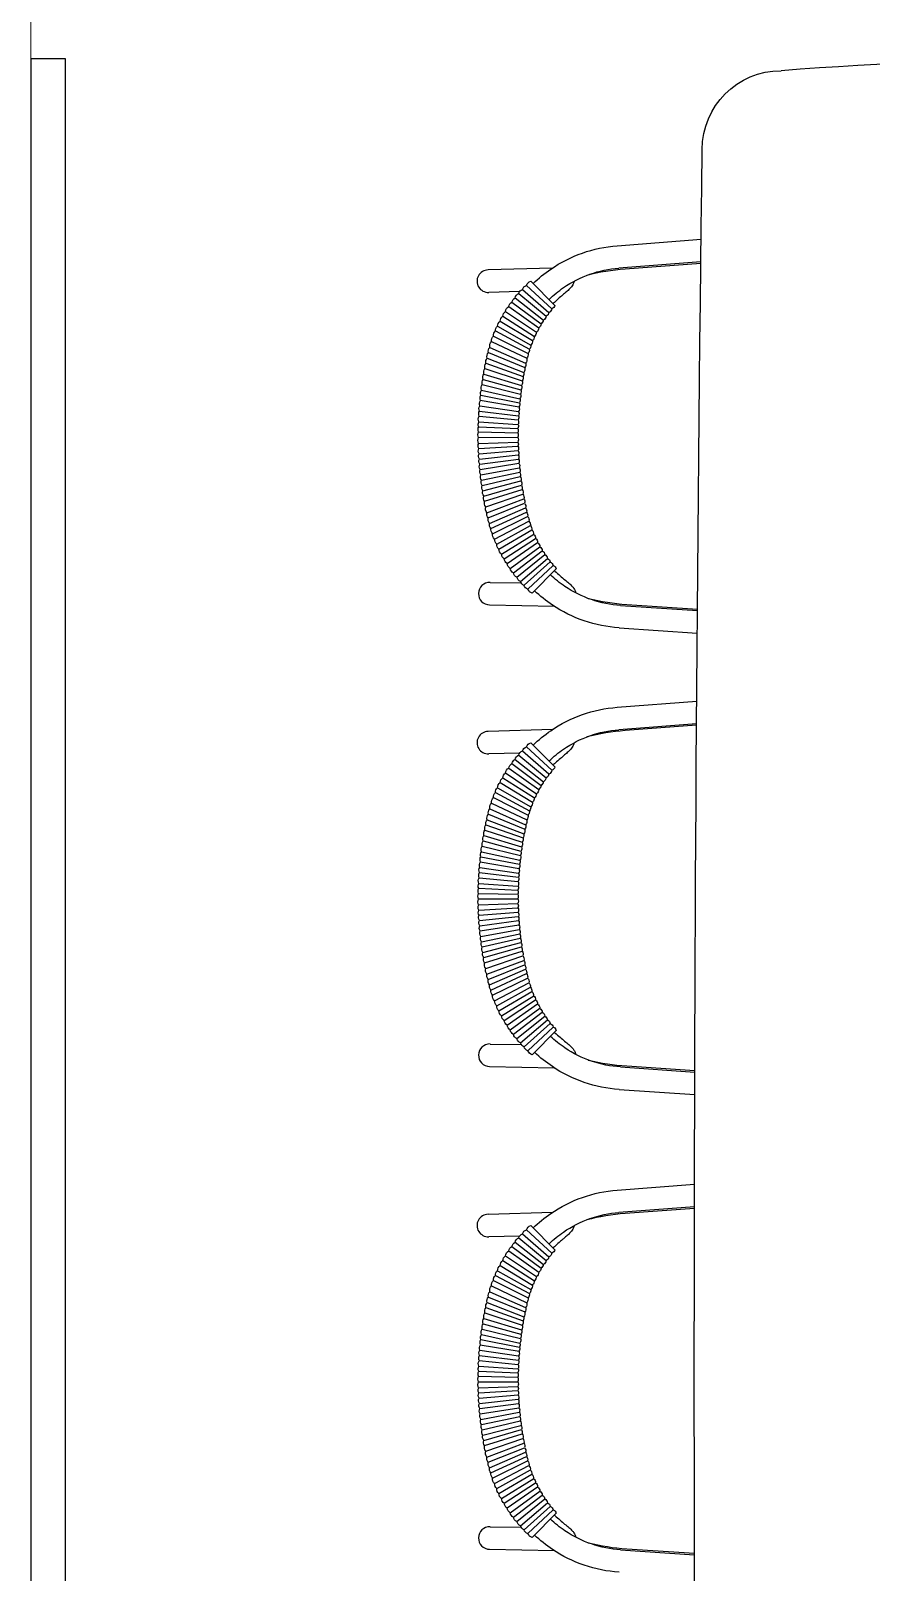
# Model space of a CAD drawing. Header units: millimetres. Extents: x 694231 to 734331, y 4486031 to 4541543.
# Drawn here: x 726141.4 to 726248.1, y 4491878.5 to 4492074 of the extents above; entities that cross this region are included whole.
import ezdxf

# ---------------------------------------------------------------- set-up
doc = ezdxf.new("R2010")
doc.units = ezdxf.units.MM
doc.layers.add('_P3_S_Duvar_Ç', color=7, linetype='Continuous', lineweight=30)
doc.layers.add('DBM_w_sld', color=111, linetype='Continuous', lineweight=20)
doc.layers.add('A-TEFRIS', color=251, linetype='Continuous')

# ---------------------------------------------------------------- blocks, each defined once
blk = doc.blocks.new('masa')
at = {"layer": 'A-TEFRIS'}
for p, q in [((731713.38, 4490251.49), (731702.74, 4490252.31)), ((731702.77, 4490249.44), (731713.17, 4490248.65)), ((731702.77, 4490249.25), (731712.39, 4490248.53)), ((731721.6, 4490248.66), (731729.77, 4490248.42)), ((731724.36, 4490246.99), (731721.28, 4490243.93)), ((731724.9, 4490246.47), (731721.66, 4490243.5)), ((731725.4, 4490245.96), (731722.05, 4490243.03)), ((731725.87, 4490245.44), (731722.4, 4490242.56)), ((731725.76, 4490245.67), (731729.69, 4490245.57)), ((731726.34, 4490244.87), (731722.75, 4490242.05)), ((731726.74, 4490244.35), (731723.05, 4490241.58)), ((731727.14, 4490243.78), (731723.34, 4490241.08)), ((731727.54, 4490243.16), (731723.64, 4490240.53)), ((731727.9, 4490242.55), (731723.89, 4490239.99)), ((731728.23, 4490241.93), (731724.13, 4490239.46)), ((731728.56, 4490241.27), (731724.35, 4490238.88)), ((731728.82, 4490240.68), (731724.53, 4490238.36)), ((731729.08, 4490240.03), (731724.7, 4490237.81)), ((731729.33, 4490239.34), (731724.85, 4490237.21)), ((731729.55, 4490238.6), (731725, 4490236.58)), ((731729.73, 4490237.93), (731725.12, 4490236.03)), ((731729.89, 4490237.22), (731725.23, 4490235.43)), ((731730.03, 4490236.59), (731725.33, 4490234.91)), ((731730.16, 4490235.92), (731725.42, 4490234.36)), ((731730.29, 4490235.21), (731725.52, 4490233.77)), ((731730.4, 4490234.54), (731725.6, 4490233.22)), ((731730.5, 4490233.87), (731725.67, 4490232.67)), ((731730.6, 4490233.16), (731725.74, 4490232.09)), ((731730.67, 4490232.54), (731725.79, 4490231.58)), ((731730.75, 4490231.88), (731725.84, 4490231.04)), ((731730.81, 4490231.17), (731725.89, 4490230.46)), ((731730.86, 4490230.52), (731725.92, 4490229.93)), ((731730.9, 4490229.86), (731725.95, 4490229.39)), ((731730.93, 4490229.15), (731725.97, 4490228.81)), ((731730.95, 4490228.53), (731725.99, 4490228.3)), ((731730.96, 4490227.87), (731725.99, 4490227.77)), ((731730.94, 4490225.77), (731725.97, 4490226.05)), ((731730.96, 4490226.41), (731725.99, 4490226.58)), ((731730.97, 4490227.17), (731726, 4490227.19)), ((731730.77, 4490223.12), (731725.85, 4490223.89)), ((731730.82, 4490223.78), (731725.89, 4490224.43)), ((731730.87, 4490224.43), (731725.93, 4490224.96)), ((731730.91, 4490225.11), (731725.95, 4490225.51)), ((731730.43, 4490220.39), (731725.61, 4490221.65)), ((731730.53, 4490221.07), (731725.68, 4490222.21)), ((731730.62, 4490221.74), (731725.74, 4490222.76)), ((731730.69, 4490222.41), (731725.8, 4490223.31)), ((731730.07, 4490218.37), (731725.35, 4490219.98)), ((731730.2, 4490219.08), (731725.45, 4490220.57)), ((731730.32, 4490219.74), (731725.53, 4490221.12)), ((731729.59, 4490216.27), (731725, 4490218.24)), ((731729.76, 4490216.96), (731725.13, 4490218.82)), ((731729.91, 4490217.62), (731725.23, 4490219.37)), ((731728.67, 4490213.62), (731724.4, 4490215.99)), ((731728.94, 4490214.27), (731724.58, 4490216.54)), ((731729.19, 4490214.96), (731724.75, 4490217.14)), ((731729.4, 4490215.62), (731724.88, 4490217.7)), ((731727.36, 4490211.17), (731723.49, 4490213.85)), ((731727.72, 4490211.77), (731723.75, 4490214.37)), ((731728.05, 4490212.36), (731723.98, 4490214.89)), ((731728.38, 4490212.99), (731724.21, 4490215.44)), ((731726.12, 4490209.45), (731722.57, 4490212.31)), ((731726.55, 4490210), (731722.89, 4490212.8)), ((731726.95, 4490210.55), (731723.19, 4490213.3)), ((731724.17, 4490207.41), (731721.11, 4490210.49)), ((731724.71, 4490207.91), (731721.5, 4490210.92)), ((731725.19, 4490208.41), (731721.87, 4490211.37)), ((731725.65, 4490208.91), (731722.22, 4490211.82)), ((731729.51, 4490208.77), (731725.49, 4490208.72)), ((731712.18, 4490205.99), (731703.2, 4490205.4)), ((731712.97, 4490205.86), (731703.21, 4490205.2)), ((731729.57, 4490205.92), (731721.39, 4490205.76)), ((731713.15, 4490203.01), (731703.23, 4490202.35)), ((731713.38, 4490192.93), (731703.29, 4490193.7)), ((731703.31, 4490190.84), (731713.17, 4490190.09)), ((731703.31, 4490190.65), (731712.39, 4490189.97)), ((731724.36, 4490188.43), (731721.28, 4490185.37)), ((731721.6, 4490190.1), (731729.77, 4490189.86)), ((731724.9, 4490187.91), (731721.66, 4490184.94)), ((731725.4, 4490187.4), (731722.05, 4490184.47)), ((731725.87, 4490186.88), (731722.4, 4490184)), ((731725.76, 4490187.11), (731729.69, 4490187.02)), ((731726.34, 4490186.31), (731722.75, 4490183.49)), ((731726.74, 4490185.79), (731723.05, 4490183.02)), ((731727.14, 4490185.22), (731723.34, 4490182.52)), ((731727.54, 4490184.6), (731723.64, 4490181.97)), ((731727.9, 4490183.99), (731723.89, 4490181.43)), ((731728.23, 4490183.38), (731724.13, 4490180.9)), ((731728.56, 4490182.71), (731724.35, 4490180.32)), ((731728.82, 4490182.12), (731724.53, 4490179.8)), ((731729.08, 4490181.47), (731724.7, 4490179.25)), ((731729.33, 4490180.78), (731724.85, 4490178.65)), ((731729.55, 4490180.04), (731725, 4490178.03)), ((731729.73, 4490179.37), (731725.12, 4490177.47)), ((731729.89, 4490178.66), (731725.23, 4490176.87)), ((731730.03, 4490178.03), (731725.33, 4490176.35)), ((731730.16, 4490177.36), (731725.42, 4490175.8)), ((731730.29, 4490176.65), (731725.52, 4490175.21)), ((731730.4, 4490175.98), (731725.6, 4490174.66)), ((731730.5, 4490175.31), (731725.67, 4490174.11)), ((731730.6, 4490174.6), (731725.74, 4490173.53)), ((731730.67, 4490173.98), (731725.79, 4490173.02)), ((731730.75, 4490173.32), (731725.84, 4490172.48)), ((731730.81, 4490172.61), (731725.89, 4490171.9)), ((731730.86, 4490171.96), (731725.92, 4490171.37)), ((731730.9, 4490171.3), (731725.95, 4490170.83)), ((731730.93, 4490170.59), (731725.97, 4490170.25)), ((731730.95, 4490169.97), (731725.99, 4490169.75)), ((731730.96, 4490169.31), (731725.99, 4490169.21)), ((731730.91, 4490166.55), (731725.95, 4490166.95)), ((731730.94, 4490167.21), (731725.97, 4490167.49)), ((731730.96, 4490167.85), (731725.99, 4490168.02)), ((731730.97, 4490168.61), (731726, 4490168.63)), ((731730.77, 4490164.56), (731725.85, 4490165.33)), ((731730.82, 4490165.22), (731725.89, 4490165.87)), ((731730.87, 4490165.87), (731725.93, 4490166.4)), ((731730.43, 4490161.83), (731725.61, 4490163.09)), ((731730.53, 4490162.52), (731725.68, 4490163.65)), ((731730.62, 4490163.18), (731725.74, 4490164.2)), ((731730.69, 4490163.86), (731725.8, 4490164.75)), ((731730.07, 4490159.81), (731725.35, 4490161.42)), ((731730.2, 4490160.52), (731725.45, 4490162.01)), ((731730.32, 4490161.18), (731725.53, 4490162.56)), ((731729.4, 4490157.06), (731724.88, 4490159.14)), ((731729.59, 4490157.71), (731725, 4490159.69)), ((731729.76, 4490158.4), (731725.13, 4490160.26)), ((731729.91, 4490159.06), (731725.23, 4490160.81)), ((731728.67, 4490155.06), (731724.4, 4490157.43)), ((731728.94, 4490155.71), (731724.58, 4490157.98)), ((731729.19, 4490156.4), (731724.75, 4490158.58)), ((731727.36, 4490152.61), (731723.49, 4490155.29)), ((731727.72, 4490153.21), (731723.75, 4490155.81)), ((731728.05, 4490153.8), (731723.98, 4490156.33)), ((731728.38, 4490154.43), (731724.21, 4490156.88)), ((731725.65, 4490150.35), (731722.22, 4490153.26)), ((731726.12, 4490150.89), (731722.57, 4490153.75)), ((731726.55, 4490151.44), (731722.89, 4490154.24)), ((731726.95, 4490152), (731723.19, 4490154.74)), ((731724.17, 4490148.85), (731721.11, 4490151.93)), ((731724.71, 4490149.35), (731721.5, 4490152.36)), ((731725.19, 4490149.85), (731721.87, 4490152.81)), ((731729.51, 4490150.21), (731725.49, 4490150.16)), ((731712.18, 4490147.43), (731703.53, 4490146.87)), ((731729.57, 4490147.37), (731721.39, 4490147.2)), ((731712.97, 4490147.3), (731703.53, 4490146.66)), ((731713.15, 4490144.46), (731703.54, 4490143.81)), ((731713.38, 4490131.67), (731703.57, 4490132.42)), ((731703.58, 4490129.56), (731713.17, 4490128.83)), ((731703.58, 4490129.36), (731712.39, 4490128.71)), ((731721.6, 4490128.84), (731729.77, 4490128.6)), ((731724.36, 4490127.17), (731721.28, 4490124.11)), ((731724.9, 4490126.65), (731721.66, 4490123.68)), ((731725.4, 4490126.14), (731722.05, 4490123.21)), ((731725.76, 4490125.85), (731729.69, 4490125.75)), ((731725.87, 4490125.62), (731722.4, 4490122.74)), ((731726.34, 4490125.05), (731722.75, 4490122.23)), ((731726.74, 4490124.53), (731723.05, 4490121.76)), ((731727.14, 4490123.96), (731723.34, 4490121.26)), ((731727.54, 4490123.34), (731723.64, 4490120.71)), ((731727.9, 4490122.73), (731723.89, 4490120.17)), ((731728.23, 4490122.11), (731724.13, 4490119.63)), ((731728.56, 4490121.45), (731724.35, 4490119.06)), ((731728.82, 4490120.86), (731724.53, 4490118.54)), ((731729.08, 4490120.21), (731724.7, 4490117.99)), ((731729.33, 4490119.52), (731724.85, 4490117.39)), ((731729.55, 4490118.78), (731725, 4490116.76)), ((731729.73, 4490118.11), (731725.12, 4490116.21)), ((731729.89, 4490117.4), (731725.23, 4490115.61)), ((731730.03, 4490116.77), (731725.33, 4490115.09)), ((731730.16, 4490116.1), (731725.42, 4490114.54)), ((731730.29, 4490115.39), (731725.52, 4490113.95)), ((731730.4, 4490114.72), (731725.6, 4490113.4)), ((731730.5, 4490114.05), (731725.67, 4490112.85)), ((731730.6, 4490113.34), (731725.74, 4490112.27)), ((731730.67, 4490112.72), (731725.79, 4490111.76)), ((731730.75, 4490112.06), (731725.84, 4490111.22)), ((731730.81, 4490111.35), (731725.89, 4490110.64)), ((731730.86, 4490110.7), (731725.92, 4490110.1)), ((731730.9, 4490110.04), (731725.95, 4490109.56)), ((731730.93, 4490109.33), (731725.97, 4490108.99)), ((731730.95, 4490108.71), (731725.99, 4490108.48)), ((731730.96, 4490108.05), (731725.99, 4490107.95)), ((731730.96, 4490106.59), (731725.99, 4490106.76)), ((731730.97, 4490107.35), (731726, 4490107.37)), ((731730.82, 4490103.96), (731725.89, 4490104.61)), ((731730.87, 4490104.61), (731725.93, 4490105.14)), ((731730.91, 4490105.29), (731725.95, 4490105.69)), ((731730.94, 4490105.95), (731725.97, 4490106.23)), ((731730.53, 4490101.25), (731725.68, 4490102.39)), ((731730.62, 4490101.92), (731725.74, 4490102.93)), ((731730.69, 4490102.59), (731725.8, 4490103.49)), ((731730.77, 4490103.3), (731725.85, 4490104.07)), ((731730.2, 4490099.26), (731725.45, 4490100.75)), ((731730.32, 4490099.92), (731725.53, 4490101.3)), ((731730.43, 4490100.57), (731725.61, 4490101.83)), ((731729.59, 4490096.45), (731725, 4490098.42)), ((731729.76, 4490097.14), (731725.13, 4490098.99)), ((731729.91, 4490097.8), (731725.23, 4490099.55)), ((731730.07, 4490098.55), (731725.35, 4490100.16)), ((731728.94, 4490094.45), (731724.58, 4490096.72)), ((731729.19, 4490095.14), (731724.75, 4490097.32)), ((731729.4, 4490095.8), (731724.88, 4490097.88)), ((731727.72, 4490091.95), (731723.75, 4490094.55)), ((731728.05, 4490092.54), (731723.98, 4490095.07)), ((731728.38, 4490093.17), (731724.21, 4490095.62)), ((731728.67, 4490093.8), (731724.4, 4490096.17)), ((731726.55, 4490090.18), (731722.89, 4490092.98)), ((731726.95, 4490090.73), (731723.19, 4490093.48)), ((731727.36, 4490091.35), (731723.49, 4490094.02)), ((731724.17, 4490087.59), (731721.11, 4490090.67)), ((731724.71, 4490088.09), (731721.5, 4490091.1)), ((731725.19, 4490088.59), (731721.87, 4490091.55)), ((731725.65, 4490089.09), (731722.22, 4490092)), ((731726.12, 4490089.63), (731722.57, 4490092.49)), ((731729.51, 4490088.95), (731725.49, 4490088.9)), ((731712.18, 4490086.17), (731703.58, 4490085.61)), ((731712.97, 4490086.04), (731703.58, 4490085.41)), ((731729.57, 4490086.1), (731721.39, 4490085.94))]:
    blk.add_line(p, q, dxfattribs=at)
for points in [[(731614.6, 4490273.7, -0.038462), (731692.6, 4490273.7, 0.034091)], [(731702.6, 4489951.7, 0.00641), (731702.6, 4490263.7, 23.5)]]:
    blk.add_lwpolyline(points, format="xyb", dxfattribs=at)
for centre, radius, start, end in [((731692.6, 4490263.7), 10, 0, 90), ((731712.11, 4490234.44), 17.1, 55.4467, 85.7228), ((731712.11, 4490234.44), 14.25, 55.4467, 85.7228), ((731711.57, 4490233.66), 18.05, 46.2302, 55.4467), ((731711.57, 4490233.66), 15.2, 46.5129, 55.4467), ((731724.13, 4490246.2), 0.816, 18.9358, 73.9358), ((731724.66, 4490245.73), 0.775, 16.6038, 71.6038), ((731725.14, 4490245.25), 0.753, 14.3647, 69.3647), ((731725.55, 4490244.7), 0.804, 12.0829, 67.0829), ((731721.89, 4490244.08), 0.627, 193.9107, 248.9107), ((731711.57, 4490233.66), 14.46, 46.5851, 46.9327), ((731722.3, 4490243.63), 0.655, 191.6785, 246.6785), ((731726.04, 4490244.23), 0.706, 9.8701, 64.8701), ((731726.39, 4490243.68), 0.753, 7.7321, 62.7321), ((731726.74, 4490243.08), 0.804, 5.4506, 60.4506), ((731727.13, 4490242.5), 0.77, 3.144, 58.144), ((731722.67, 4490243.13), 0.635, 189.4324, 244.4324), ((731723.07, 4490242.64), 0.677, 187.1479, 242.1479), ((731723.35, 4490242.1), 0.594, 184.9344, 239.9344), ((731723.68, 4490241.61), 0.633, 182.7978, 237.7978), ((731727.48, 4490241.92), 0.752, 0.9133, 55.9133), ((731727.76, 4490241.29), 0.802, 358.6351, 53.6351), ((731728.12, 4490240.72), 0.704, 356.4276, 51.4276), ((731724.02, 4490241.08), 0.675, 180.5197, 235.5197), ((731724.28, 4490240.51), 0.646, 178.2188, 233.2188), ((731724.52, 4490239.95), 0.631, 175.9956, 230.9956), ((731724.8, 4490239.38), 0.672, 173.7273, 228.7273), ((731728.33, 4490240.11), 0.75, 354.2968, 49.2968), ((731728.53, 4490239.45), 0.8, 352.0249, 47.0249), ((731728.73, 4490238.75), 0.834, 349.6296, 44.6296), ((731724.93, 4490238.79), 0.589, 171.5315, 226.5315), ((731725.15, 4490238.25), 0.627, 169.414, 224.414), ((731725.35, 4490237.66), 0.668, 167.1585, 222.1585), ((731729, 4490238.1), 0.747, 347.312, 42.312), ((731729.12, 4490237.42), 0.795, 345.4525, 40.4525), ((731725.53, 4490237.03), 0.695, 165.3558, 220.3558), ((731725.59, 4490236.42), 0.618, 164.5266, 219.5266), ((731725.75, 4490235.84), 0.656, 163.7381, 218.7381), ((731725.78, 4490235.26), 0.572, 162.9783, 217.9783), ((731729.36, 4490236.78), 0.695, 344.5457, 39.5457), ((731729.45, 4490236.13), 0.738, 343.7147, 38.7147), ((731729.54, 4490235.44), 0.784, 342.8317, 37.8317), ((731725.91, 4490234.73), 0.607, 162.2489, 217.2489), ((731726.04, 4490234.16), 0.644, 161.4749, 216.4749), ((731726.09, 4490233.57), 0.605, 160.7018, 215.7018), ((731729.7, 4490234.77), 0.738, 341.9488, 36.9488), ((731729.81, 4490234.11), 0.728, 341.0982, 36.0982), ((731729.87, 4490233.43), 0.775, 340.2259, 35.2259), ((731726.16, 4490233.02), 0.597, 159.9577, 214.9577), ((731726.26, 4490232.45), 0.635, 159.1954, 214.1954), ((731726.25, 4490231.89), 0.555, 158.4591, 213.4591), ((731726.34, 4490231.36), 0.59, 157.7504, 212.7504), ((731730.04, 4490232.78), 0.678, 339.3828, 34.3828), ((731730.07, 4490232.14), 0.722, 338.5706, 33.5706), ((731730.1, 4490231.46), 0.769, 337.706, 32.706), ((731726.42, 4490230.79), 0.628, 156.9965, 211.9965), ((731726.42, 4490230.23), 0.581, 156.2482, 211.2482), ((731726.45, 4490229.68), 0.585, 155.5264, 210.5264), ((731730.21, 4490230.8), 0.711, 336.8474, 31.8474), ((731730.24, 4490230.15), 0.717, 336.0186, 31.0186), ((731730.24, 4490229.47), 0.765, 335.159, 30.159), ((731726.51, 4490229.12), 0.624, 154.7779, 209.7779), ((731726.46, 4490228.57), 0.547, 154.0533, 209.0533), ((731726.51, 4490228.04), 0.583, 153.3539, 208.3539), ((731726.55, 4490227.48), 0.622, 152.608, 207.608), ((731730.35, 4490228.82), 0.67, 334.3265, 29.3265), ((731730.32, 4490228.19), 0.715, 333.5228, 28.5228), ((731730.29, 4490227.52), 0.763, 332.6655, 27.6655), ((731726.48, 4490225.76), 0.584, 150.3295, 205.3295), ((731726.58, 4490226.88), 0.665, 151.8111, 206.8111), ((731726.49, 4490226.3), 0.573, 151.0451, 206.0451), ((731730.29, 4490225.46), 0.715, 330.047, 25.047), ((731730.33, 4490226.11), 0.699, 330.8675, 25.8675), ((731730.24, 4490226.8), 0.818, 331.748, 26.748), ((731726.38, 4490223.55), 0.628, 147.4016, 202.4016), ((731726.39, 4490224.12), 0.587, 148.1535, 203.1535), ((731726.42, 4490224.66), 0.573, 148.8713, 203.8713), ((731726.47, 4490225.21), 0.6, 149.5971, 204.5971), ((731730.16, 4490223.51), 0.718, 327.5479, 22.5479), ((731730.23, 4490224.15), 0.702, 328.372, 23.372), ((731730.24, 4490224.8), 0.735, 329.2056, 24.2056), ((731726.08, 4490221.31), 0.585, 144.4146, 199.4146), ((731726.18, 4490221.86), 0.61, 145.1542, 200.1542), ((731726.23, 4490222.42), 0.592, 145.8985, 200.8985), ((731726.3, 4490222.98), 0.604, 146.639, 201.639), ((731729.93, 4490221.49), 0.724, 324.962, 19.962), ((731730, 4490222.15), 0.739, 325.8106, 20.8106), ((731730.05, 4490222.84), 0.769, 326.6851, 21.6851), ((731725.88, 4490219.57), 0.677, 142.0933, 197.0933), ((731725.96, 4490220.18), 0.644, 142.9111, 197.9111), ((731726.02, 4490220.76), 0.6, 143.6813, 198.6813), ((731729.62, 4490219.52), 0.731, 322.4253, 17.4253), ((731729.75, 4490220.17), 0.713, 323.2635, 18.2635), ((731729.82, 4490220.83), 0.745, 324.1097, 19.1097), ((731725.47, 4490217.85), 0.606, 139.7615, 194.7615), ((731725.61, 4490218.41), 0.631, 140.5273, 195.5273), ((731725.71, 4490218.99), 0.611, 141.2961, 196.2961), ((731729.27, 4490218.15), 0.823, 320.6132, 15.6132), ((731729.45, 4490218.86), 0.784, 321.5459, 16.5459), ((731724.83, 4490215.52), 0.629, 132.6514, 187.6514), ((731725.03, 4490216.09), 0.633, 134.8476, 189.8476), ((731725.24, 4490216.68), 0.668, 137.113, 192.113), ((731725.35, 4490217.29), 0.624, 138.9596, 193.9596), ((731728.87, 4490216.12), 0.731, 316.6832, 11.6832), ((731729.01, 4490216.77), 0.765, 318.6834, 13.6834), ((731729.19, 4490217.44), 0.742, 319.705, 14.705), ((731723.86, 4490213.28), 0.675, 123.7821, 178.7821), ((731724.12, 4490213.86), 0.632, 126.0576, 181.0576), ((731724.37, 4490214.4), 0.617, 128.2321, 183.2321), ((731724.63, 4490214.95), 0.646, 130.432, 185.432), ((731728.18, 4490214.2), 0.757, 309.9636, 4.9636), ((731728.4, 4490214.86), 0.8, 312.2453, 7.2453), ((731728.67, 4490215.5), 0.748, 314.5145, 9.5145), ((731722.87, 4490211.73), 0.651, 117.0822, 172.0822), ((731723.2, 4490212.25), 0.634, 119.3192, 174.3192), ((731723.52, 4490212.76), 0.627, 121.5146, 176.5146), ((731727.32, 4490212.38), 0.736, 303.3136, 358.3136), ((731727.61, 4490212.99), 0.771, 305.5228, 0.5228), ((731727.92, 4490213.59), 0.751, 307.7538, 2.7538), ((731721.71, 4490210.33), 0.624, 110.4868, 165.4868), ((731711.51, 4490220.87), 14.46, 312.513, 312.8183), ((731722.12, 4490210.78), 0.635, 112.6792, 167.6792), ((731722.48, 4490211.26), 0.622, 114.8669, 169.8669), ((731725.81, 4490210.14), 0.753, 294.3835, 349.3835), ((731726.21, 4490210.66), 0.746, 296.58, 351.58), ((731726.56, 4490211.26), 0.804, 298.8509, 353.8509), ((731726.97, 4490211.82), 0.752, 301.1318, 356.1318), ((731712.04, 4490220.08), 14.25, 273.7228, 303.9989), ((731711.51, 4490220.87), 15.2, 303.9989, 312.9328), ((731724.48, 4490208.63), 0.752, 287.7519, 342.7519), ((731724.94, 4490209.1), 0.737, 289.9349, 344.9349), ((731725.36, 4490209.62), 0.773, 292.1473, 347.1473), ((731711.51, 4490220.87), 18.05, 303.9989, 313.2155), ((731723.95, 4490208.18), 0.797, 285.4812, 340.4812), ((731712.04, 4490220.08), 17.1, 273.7228, 303.9989), ((731712.11, 4490175.88), 17.1, 55.4467, 85.7228), ((731712.11, 4490175.88), 14.25, 55.4467, 85.7228), ((731711.57, 4490175.1), 18.05, 46.2302, 55.4467), ((731724.13, 4490187.65), 0.816, 18.9358, 73.9358), ((731711.57, 4490175.1), 15.2, 46.5129, 55.4467), ((731724.66, 4490187.18), 0.775, 16.6038, 71.6038), ((731725.14, 4490186.69), 0.753, 14.3647, 69.3647), ((731725.55, 4490186.14), 0.804, 12.0829, 67.0829), ((731721.89, 4490185.52), 0.627, 193.9107, 248.9107), ((731711.57, 4490175.1), 14.46, 46.5851, 46.9327), ((731722.3, 4490185.07), 0.655, 191.6785, 246.6785), ((731722.67, 4490184.57), 0.635, 189.4324, 244.4324), ((731726.04, 4490185.67), 0.706, 9.8701, 64.8701), ((731726.39, 4490185.12), 0.753, 7.7321, 62.7321), ((731726.74, 4490184.52), 0.804, 5.4506, 60.4506), ((731727.13, 4490183.94), 0.77, 3.144, 58.144), ((731723.07, 4490184.09), 0.677, 187.1479, 242.1479), ((731723.35, 4490183.54), 0.594, 184.9344, 239.9344), ((731723.68, 4490183.05), 0.633, 182.7978, 237.7978), ((731724.02, 4490182.52), 0.675, 180.5197, 235.5197), ((731727.48, 4490183.36), 0.752, 0.9133, 55.9133), ((731727.76, 4490182.73), 0.802, 358.6351, 53.6351), ((731728.12, 4490182.16), 0.704, 356.4276, 51.4276), ((731724.28, 4490181.95), 0.646, 178.2188, 233.2188), ((731724.52, 4490181.39), 0.631, 175.9956, 230.9956), ((731724.8, 4490180.82), 0.672, 173.7273, 228.7273), ((731728.33, 4490181.55), 0.75, 354.2968, 49.2968), ((731728.53, 4490180.89), 0.8, 352.0249, 47.0249), ((731728.73, 4490180.19), 0.834, 349.6296, 44.6296), ((731724.93, 4490180.23), 0.589, 171.5315, 226.5315), ((731725.15, 4490179.69), 0.627, 169.414, 224.414), ((731725.35, 4490179.1), 0.668, 167.1585, 222.1585), ((731725.53, 4490178.48), 0.695, 165.3558, 220.3558), ((731729, 4490179.54), 0.747, 347.312, 42.312), ((731729.12, 4490178.86), 0.795, 345.4525, 40.4525), ((731729.36, 4490178.22), 0.695, 344.5457, 39.5457), ((731725.59, 4490177.86), 0.618, 164.5266, 219.5266), ((731725.75, 4490177.28), 0.656, 163.7381, 218.7381), ((731725.78, 4490176.71), 0.572, 162.9783, 217.9783), ((731729.45, 4490177.57), 0.738, 343.7147, 38.7147), ((731729.54, 4490176.88), 0.784, 342.8317, 37.8317), ((731729.7, 4490176.21), 0.738, 341.9488, 36.9488), ((731725.91, 4490176.17), 0.607, 162.2489, 217.2489), ((731726.04, 4490175.6), 0.644, 161.4749, 216.4749), ((731726.09, 4490175.01), 0.605, 160.7018, 215.7018), ((731729.81, 4490175.55), 0.728, 341.0982, 36.0982), ((731729.87, 4490174.87), 0.775, 340.2259, 35.2259), ((731726.16, 4490174.46), 0.597, 159.9577, 214.9577), ((731726.26, 4490173.89), 0.635, 159.1954, 214.1954), ((731726.25, 4490173.33), 0.555, 158.4591, 213.4591), ((731726.34, 4490172.8), 0.59, 157.7504, 212.7504), ((731730.04, 4490174.22), 0.678, 339.3828, 34.3828), ((731730.07, 4490173.58), 0.722, 338.5706, 33.5706), ((731730.1, 4490172.9), 0.769, 337.706, 32.706), ((731726.42, 4490172.23), 0.628, 156.9965, 211.9965), ((731726.42, 4490171.67), 0.581, 156.2482, 211.2482), ((731726.45, 4490171.12), 0.585, 155.5264, 210.5264), ((731726.51, 4490170.56), 0.624, 154.7779, 209.7779), ((731730.21, 4490172.24), 0.711, 336.8474, 31.8474), ((731730.24, 4490171.59), 0.717, 336.0186, 31.0186), ((731730.24, 4490170.91), 0.765, 335.159, 30.159), ((731726.46, 4490170.01), 0.547, 154.0533, 209.0533), ((731726.51, 4490169.48), 0.583, 153.3539, 208.3539), ((731726.55, 4490168.92), 0.622, 152.608, 207.608), ((731730.35, 4490170.26), 0.67, 334.3265, 29.3265), ((731730.32, 4490169.63), 0.715, 333.5228, 28.5228), ((731730.29, 4490168.96), 0.763, 332.6655, 27.6655), ((731726.47, 4490166.65), 0.6, 149.5971, 204.5971), ((731726.48, 4490167.2), 0.584, 150.3295, 205.3295), ((731726.58, 4490168.32), 0.665, 151.8111, 206.8111), ((731726.49, 4490167.74), 0.573, 151.0451, 206.0451), ((731730.29, 4490166.9), 0.715, 330.047, 25.047), ((731730.33, 4490167.55), 0.699, 330.8675, 25.8675), ((731730.24, 4490168.24), 0.818, 331.748, 26.748), ((731726.38, 4490164.99), 0.628, 147.4016, 202.4016), ((731726.39, 4490165.56), 0.587, 148.1535, 203.1535), ((731726.42, 4490166.1), 0.573, 148.8713, 203.8713), ((731730.16, 4490164.95), 0.718, 327.5479, 22.5479), ((731730.23, 4490165.59), 0.702, 328.372, 23.372), ((731730.24, 4490166.25), 0.735, 329.2056, 24.2056), ((731726.08, 4490162.75), 0.585, 144.4146, 199.4146), ((731726.18, 4490163.3), 0.61, 145.1542, 200.1542), ((731726.23, 4490163.86), 0.592, 145.8985, 200.8985), ((731726.3, 4490164.42), 0.604, 146.639, 201.639), ((731729.93, 4490162.93), 0.724, 324.962, 19.962), ((731730, 4490163.59), 0.739, 325.8106, 20.8106), ((731730.05, 4490164.28), 0.769, 326.6851, 21.6851), ((731725.88, 4490161.01), 0.677, 142.0933, 197.0933), ((731725.96, 4490161.62), 0.644, 142.9111, 197.9111), ((731726.02, 4490162.2), 0.6, 143.6813, 198.6813), ((731729.62, 4490160.97), 0.731, 322.4253, 17.4253), ((731729.75, 4490161.61), 0.713, 323.2635, 18.2635), ((731729.82, 4490162.27), 0.745, 324.1097, 19.1097), ((731725.35, 4490158.73), 0.624, 138.9596, 193.9596), ((731725.47, 4490159.29), 0.606, 139.7615, 194.7615), ((731725.61, 4490159.85), 0.631, 140.5273, 195.5273), ((731725.71, 4490160.43), 0.611, 141.2961, 196.2961), ((731729.19, 4490158.88), 0.742, 319.705, 14.705), ((731729.27, 4490159.59), 0.823, 320.6132, 15.6132), ((731729.45, 4490160.3), 0.784, 321.5459, 16.5459), ((731724.83, 4490156.97), 0.629, 132.6514, 187.6514), ((731725.03, 4490157.54), 0.633, 134.8476, 189.8476), ((731725.24, 4490158.12), 0.668, 137.113, 192.113), ((731728.87, 4490157.56), 0.731, 316.6832, 11.6832), ((731729.01, 4490158.22), 0.765, 318.6834, 13.6834), ((731723.86, 4490154.72), 0.675, 123.7821, 178.7821), ((731724.12, 4490155.3), 0.632, 126.0576, 181.0576), ((731724.37, 4490155.84), 0.617, 128.2321, 183.2321), ((731724.63, 4490156.39), 0.646, 130.432, 185.432), ((731728.18, 4490155.64), 0.757, 309.9636, 4.9636), ((731728.4, 4490156.3), 0.8, 312.2453, 7.2453), ((731728.67, 4490156.94), 0.748, 314.5145, 9.5145), ((731722.48, 4490152.7), 0.622, 114.8669, 169.8669), ((731722.87, 4490153.17), 0.651, 117.0822, 172.0822), ((731723.2, 4490153.69), 0.634, 119.3192, 174.3192), ((731723.52, 4490154.2), 0.627, 121.5146, 176.5146), ((731726.97, 4490153.26), 0.752, 301.1318, 356.1318), ((731727.32, 4490153.82), 0.736, 303.3136, 358.3136), ((731727.61, 4490154.43), 0.771, 305.5228, 0.5228), ((731727.92, 4490155.03), 0.751, 307.7538, 2.7538), ((731721.71, 4490151.77), 0.624, 110.4868, 165.4868), ((731711.51, 4490162.31), 14.46, 312.513, 312.8183), ((731722.12, 4490152.22), 0.635, 112.6792, 167.6792), ((731725.81, 4490151.58), 0.753, 294.3835, 349.3835), ((731726.21, 4490152.1), 0.746, 296.58, 351.58), ((731726.56, 4490152.7), 0.804, 298.8509, 353.8509), ((731712.04, 4490161.52), 14.25, 273.7228, 303.9989), ((731711.51, 4490162.31), 15.2, 303.9989, 312.9328), ((731723.95, 4490149.62), 0.797, 285.4812, 340.4812), ((731724.48, 4490150.07), 0.752, 287.7519, 342.7519), ((731724.94, 4490150.54), 0.737, 289.9349, 344.9349), ((731725.36, 4490151.06), 0.773, 292.1473, 347.1473), ((731712.04, 4490161.52), 17.1, 273.7228, 303.9989), ((731711.51, 4490162.31), 18.05, 303.9989, 313.2155), ((731712.11, 4490114.62), 17.1, 55.4467, 85.7228), ((731712.11, 4490114.62), 14.25, 55.4467, 85.7228), ((731711.57, 4490113.84), 18.05, 46.2302, 55.4467), ((731711.57, 4490113.84), 15.2, 46.5129, 55.4467), ((731724.13, 4490126.38), 0.816, 18.9358, 73.9358), ((731724.66, 4490125.91), 0.775, 16.6038, 71.6038), ((731725.14, 4490125.43), 0.753, 14.3647, 69.3647), ((731721.89, 4490124.26), 0.627, 193.9107, 248.9107), ((731711.57, 4490113.84), 14.46, 46.5851, 46.9327), ((731725.55, 4490124.88), 0.804, 12.0829, 67.0829), ((731726.04, 4490124.41), 0.706, 9.8701, 64.8701), ((731726.39, 4490123.86), 0.753, 7.7321, 62.7321), ((731726.74, 4490123.26), 0.804, 5.4506, 60.4506), ((731722.3, 4490123.81), 0.655, 191.6785, 246.6785), ((731722.67, 4490123.31), 0.635, 189.4324, 244.4324), ((731723.07, 4490122.82), 0.677, 187.1479, 242.1479), ((731723.35, 4490122.28), 0.594, 184.9344, 239.9344), ((731727.13, 4490122.68), 0.77, 3.144, 58.144), ((731727.48, 4490122.1), 0.752, 0.9133, 55.9133), ((731727.76, 4490121.47), 0.802, 358.6351, 53.6351), ((731723.68, 4490121.79), 0.633, 182.7978, 237.7978), ((731724.02, 4490121.26), 0.675, 180.5197, 235.5197), ((731724.28, 4490120.69), 0.646, 178.2188, 233.2188), ((731724.52, 4490120.13), 0.631, 175.9956, 230.9956), ((731728.12, 4490120.9), 0.704, 356.4276, 51.4276), ((731728.33, 4490120.29), 0.75, 354.2968, 49.2968), ((731728.53, 4490119.63), 0.8, 352.0249, 47.0249), ((731724.8, 4490119.56), 0.672, 173.7273, 228.7273), ((731724.93, 4490118.97), 0.589, 171.5315, 226.5315), ((731725.15, 4490118.43), 0.627, 169.414, 224.414), ((731725.35, 4490117.84), 0.668, 167.1585, 222.1585), ((731728.73, 4490118.93), 0.834, 349.6296, 44.6296), ((731729, 4490118.28), 0.747, 347.312, 42.312), ((731729.12, 4490117.6), 0.795, 345.4525, 40.4525), ((731725.53, 4490117.21), 0.695, 165.3558, 220.3558), ((731725.59, 4490116.6), 0.618, 164.5266, 219.5266), ((731725.75, 4490116.02), 0.656, 163.7381, 218.7381), ((731729.36, 4490116.96), 0.695, 344.5457, 39.5457), ((731729.45, 4490116.31), 0.738, 343.7147, 38.7147), ((731729.54, 4490115.62), 0.784, 342.8317, 37.8317), ((731725.78, 4490115.44), 0.572, 162.9783, 217.9783), ((731725.91, 4490114.91), 0.607, 162.2489, 217.2489), ((731726.04, 4490114.34), 0.644, 161.4749, 216.4749), ((731729.7, 4490114.95), 0.738, 341.9488, 36.9488), ((731729.81, 4490114.29), 0.728, 341.0982, 36.0982), ((731726.09, 4490113.75), 0.605, 160.7018, 215.7018), ((731726.16, 4490113.2), 0.597, 159.9577, 214.9577), ((731726.26, 4490112.63), 0.635, 159.1954, 214.1954), ((731726.25, 4490112.07), 0.555, 158.4591, 213.4591), ((731729.87, 4490113.61), 0.775, 340.2259, 35.2259), ((731730.04, 4490112.96), 0.678, 339.3828, 34.3828), ((731730.07, 4490112.32), 0.722, 338.5706, 33.5706), ((731726.34, 4490111.54), 0.59, 157.7504, 212.7504), ((731726.42, 4490110.97), 0.628, 156.9965, 211.9965), ((731726.42, 4490110.41), 0.581, 156.2482, 211.2482), ((731730.1, 4490111.64), 0.769, 337.706, 32.706), ((731730.21, 4490110.98), 0.711, 336.8474, 31.8474), ((731730.24, 4490110.33), 0.717, 336.0186, 31.0186), ((731726.45, 4490109.86), 0.585, 155.5264, 210.5264), ((731726.51, 4490109.3), 0.624, 154.7779, 209.7779), ((731726.46, 4490108.75), 0.547, 154.0533, 209.0533), ((731726.51, 4490108.22), 0.583, 153.3539, 208.3539), ((731730.24, 4490109.65), 0.765, 335.159, 30.159), ((731730.35, 4490109), 0.67, 334.3265, 29.3265), ((731730.32, 4490108.37), 0.715, 333.5228, 28.5228), ((731726.55, 4490107.66), 0.622, 152.608, 207.608), ((731726.58, 4490107.06), 0.665, 151.8111, 206.8111), ((731726.49, 4490106.48), 0.573, 151.0451, 206.0451), ((731730.33, 4490106.29), 0.699, 330.8675, 25.8675), ((731730.29, 4490107.7), 0.763, 332.6655, 27.6655), ((731730.24, 4490106.98), 0.818, 331.748, 26.748), ((731726.39, 4490104.3), 0.587, 148.1535, 203.1535), ((731726.42, 4490104.84), 0.573, 148.8713, 203.8713), ((731726.47, 4490105.39), 0.6, 149.5971, 204.5971), ((731726.48, 4490105.94), 0.584, 150.3295, 205.3295), ((731730.23, 4490104.33), 0.702, 328.372, 23.372), ((731730.24, 4490104.98), 0.735, 329.2056, 24.2056), ((731730.29, 4490105.64), 0.715, 330.047, 25.047), ((731726.18, 4490102.04), 0.61, 145.1542, 200.1542), ((731726.23, 4490102.6), 0.592, 145.8985, 200.8985), ((731726.3, 4490103.16), 0.604, 146.639, 201.639), ((731726.38, 4490103.73), 0.628, 147.4016, 202.4016), ((731730, 4490102.33), 0.739, 325.8106, 20.8106), ((731730.05, 4490103.02), 0.769, 326.6851, 21.6851), ((731730.16, 4490103.69), 0.718, 327.5479, 22.5479), ((731725.96, 4490100.36), 0.644, 142.9111, 197.9111), ((731726.02, 4490100.94), 0.6, 143.6813, 198.6813), ((731726.08, 4490101.49), 0.585, 144.4146, 199.4146), ((731729.75, 4490100.35), 0.713, 323.2635, 18.2635), ((731729.82, 4490101.01), 0.745, 324.1097, 19.1097), ((731729.93, 4490101.67), 0.724, 324.962, 19.962), ((731725.47, 4490098.03), 0.606, 139.7615, 194.7615), ((731725.61, 4490098.59), 0.631, 140.5273, 195.5273), ((731725.71, 4490099.17), 0.611, 141.2961, 196.2961), ((731725.88, 4490099.75), 0.677, 142.0933, 197.0933), ((731729.27, 4490098.33), 0.823, 320.6132, 15.6132), ((731729.45, 4490099.03), 0.784, 321.5459, 16.5459), ((731729.62, 4490099.7), 0.731, 322.4253, 17.4253), ((731725.03, 4490096.27), 0.633, 134.8476, 189.8476), ((731725.24, 4490096.86), 0.668, 137.113, 192.113), ((731725.35, 4490097.47), 0.624, 138.9596, 193.9596), ((731729.01, 4490096.95), 0.765, 318.6834, 13.6834), ((731729.19, 4490097.61), 0.742, 319.705, 14.705), ((731724.12, 4490094.04), 0.632, 126.0576, 181.0576), ((731724.37, 4490094.58), 0.617, 128.2321, 183.2321), ((731724.63, 4490095.13), 0.646, 130.432, 185.432), ((731724.83, 4490095.7), 0.629, 132.6514, 187.6514), ((731728.4, 4490095.04), 0.8, 312.2453, 7.2453), ((731728.67, 4490095.68), 0.748, 314.5145, 9.5145), ((731728.87, 4490096.3), 0.731, 316.6832, 11.6832), ((731723.2, 4490092.43), 0.634, 119.3192, 174.3192), ((731723.52, 4490092.94), 0.627, 121.5146, 176.5146), ((731723.86, 4490093.46), 0.675, 123.7821, 178.7821), ((731727.61, 4490093.17), 0.771, 305.5228, 0.5228), ((731727.92, 4490093.77), 0.751, 307.7538, 2.7538), ((731728.18, 4490094.38), 0.757, 309.9636, 4.9636), ((731721.71, 4490090.51), 0.624, 110.4868, 165.4868), ((731722.12, 4490090.96), 0.635, 112.6792, 167.6792), ((731722.48, 4490091.44), 0.622, 114.8669, 169.8669), ((731722.87, 4490091.91), 0.651, 117.0822, 172.0822), ((731726.21, 4490090.84), 0.746, 296.58, 351.58), ((731726.56, 4490091.44), 0.804, 298.8509, 353.8509), ((731726.97, 4490092), 0.752, 301.1318, 356.1318), ((731727.32, 4490092.56), 0.736, 303.3136, 358.3136), ((731711.51, 4490101.05), 15.2, 303.9989, 312.9328), ((731711.51, 4490101.05), 14.46, 312.513, 312.8183), ((731724.94, 4490089.28), 0.737, 289.9349, 344.9349), ((731725.36, 4490089.8), 0.773, 292.1473, 347.1473), ((731725.81, 4490090.32), 0.753, 294.3835, 349.3835), ((731712.04, 4490100.26), 14.25, 273.7228, 303.9989), ((731711.51, 4490101.05), 18.05, 303.9989, 313.2155), ((731723.95, 4490088.36), 0.797, 285.4812, 340.4812), ((731724.48, 4490088.81), 0.752, 287.7519, 342.7519), ((731712.04, 4490100.26), 17.1, 273.7228, 303.9989)]:
    blk.add_arc(centre, radius, start, end, dxfattribs=at)
at = {"layer": 'A-TEFRIS', "extrusion": (0, 0, -1)}
for centre, major_axis, ratio, start_param, end_param in [((731710.29, 4490220.48), (0.14, 28.12), 0.999391, 0.069771, 0.24536), ((731729.73, 4490247), (-1.44, 0.04), 0.990062, 1.570796, 4.712389), ((731729.54, 4490207.35), (1.44, 0.03), 0.990062, -1.570796, 1.570796), ((731710.36, 4490234.05), (0.14, 28.12), 0.999391, 2.896233, 3.071822), ((731710.29, 4490161.93), (0.14, 28.12), 0.999391, 0.069771, 0.24536), ((731729.73, 4490188.44), (-1.44, 0.04), 0.990062, 1.570796, 4.712389), ((731729.54, 4490148.79), (1.44, 0.03), 0.990062, -1.570796, 1.570796), ((731710.36, 4490175.49), (0.14, 28.12), 0.999391, 2.896233, 3.071822), ((731710.29, 4490100.66), (0.14, 28.12), 0.999391, 0.069771, 0.24536), ((731729.73, 4490127.18), (-1.44, 0.04), 0.990062, 1.570796, 4.712389), ((731729.54, 4490087.53), (1.44, 0.03), 0.990062, -1.570796, 1.570796), ((731710.36, 4490114.23), (0.14, 28.12), 0.999391, 2.896233, 3.071822)]:
    blk.add_ellipse(centre, major_axis=major_axis, ratio=ratio, start_param=start_param, end_param=end_param, dxfattribs=at)
at = {"layer": 'A-TEFRIS'}
for points, knots in [([(731718.85, 4490247), (731718.85, 4490246.98), (731718.85, 4490246.97), (731718.88, 4490246.81), (731718.94, 4490246.67), (731719.05, 4490246.45), (731719.11, 4490246.37), (731719.22, 4490246.22), (731719.28, 4490246.16), (731719.45, 4490245.98), (731719.57, 4490245.87), (731719.86, 4490245.62), (731720.01, 4490245.49), (731720.31, 4490245.23), (731720.43, 4490245.13), (731720.79, 4490244.82), (731721.03, 4490244.61), (731721.32, 4490244.34), (731721.39, 4490244.28), (731721.45, 4490244.22)], [2.813943, 2.813943, 2.813943, 2.813943, 2.855966, 2.855966, 3.345502, 3.345502, 3.775495, 3.775495, 4.215043, 4.215043, 5.154967, 5.154967, 6.068794, 6.068794, 6.674163, 6.674163, 7.695187, 7.695187, 7.958077, 7.958077, 7.958077, 7.958077]), ([(731721.28, 4490210.21), (731721.07, 4490210.01), (731720.84, 4490209.81), (731720.43, 4490209.45), (731720.23, 4490209.28), (731719.86, 4490208.97), (731719.68, 4490208.83), (731719.35, 4490208.54), (731719.2, 4490208.41), (731718.97, 4490208.15), (731718.89, 4490208.04), (731718.75, 4490207.78), (731718.7, 4490207.64), (731718.66, 4490207.49), (731718.66, 4490207.47), (731718.66, 4490207.46)], [0, 0, 0, 0, 0.924472, 0.924472, 1.834443, 1.834443, 2.81164, 2.81164, 4.008692, 4.008692, 4.601246, 4.601246, 5.094374, 5.094374, 5.140563, 5.140563, 5.140563, 5.140563]), ([(731718.85, 4490188.44), (731718.85, 4490188.42), (731718.85, 4490188.41), (731718.88, 4490188.25), (731718.94, 4490188.12), (731719.05, 4490187.9), (731719.11, 4490187.81), (731719.22, 4490187.66), (731719.28, 4490187.6), (731719.45, 4490187.42), (731719.57, 4490187.31), (731719.86, 4490187.06), (731720.01, 4490186.93), (731720.31, 4490186.68), (731720.43, 4490186.57), (731720.79, 4490186.26), (731721.03, 4490186.05), (731721.32, 4490185.78), (731721.39, 4490185.72), (731721.45, 4490185.66)], [2.813943, 2.813943, 2.813943, 2.813943, 2.855966, 2.855966, 3.345502, 3.345502, 3.775495, 3.775495, 4.215043, 4.215043, 5.154967, 5.154967, 6.068794, 6.068794, 6.674163, 6.674163, 7.695187, 7.695187, 7.958077, 7.958077, 7.958077, 7.958077]), ([(731721.28, 4490151.65), (731721.07, 4490151.45), (731720.84, 4490151.25), (731720.43, 4490150.89), (731720.23, 4490150.72), (731719.86, 4490150.41), (731719.68, 4490150.27), (731719.35, 4490149.98), (731719.2, 4490149.85), (731718.97, 4490149.59), (731718.89, 4490149.48), (731718.75, 4490149.22), (731718.7, 4490149.08), (731718.66, 4490148.93), (731718.66, 4490148.91), (731718.66, 4490148.9)], [0, 0, 0, 0, 0.924472, 0.924472, 1.834443, 1.834443, 2.81164, 2.81164, 4.008692, 4.008692, 4.601246, 4.601246, 5.094374, 5.094374, 5.140563, 5.140563, 5.140563, 5.140563]), ([(731718.85, 4490127.17), (731718.85, 4490127.16), (731718.85, 4490127.15), (731718.88, 4490126.99), (731718.94, 4490126.85), (731719.05, 4490126.63), (731719.11, 4490126.55), (731719.22, 4490126.4), (731719.28, 4490126.34), (731719.45, 4490126.16), (731719.57, 4490126.05), (731719.86, 4490125.8), (731720.01, 4490125.67), (731720.31, 4490125.41), (731720.43, 4490125.31), (731720.79, 4490125), (731721.03, 4490124.79), (731721.32, 4490124.51), (731721.39, 4490124.46), (731721.45, 4490124.4)], [2.813943, 2.813943, 2.813943, 2.813943, 2.855966, 2.855966, 3.345502, 3.345502, 3.775495, 3.775495, 4.215043, 4.215043, 5.154967, 5.154967, 6.068794, 6.068794, 6.674163, 6.674163, 7.695187, 7.695187, 7.958077, 7.958077, 7.958077, 7.958077]), ([(731721.28, 4490090.39), (731721.07, 4490090.19), (731720.84, 4490089.99), (731720.43, 4490089.63), (731720.23, 4490089.46), (731719.86, 4490089.15), (731719.68, 4490089.01), (731719.35, 4490088.72), (731719.2, 4490088.59), (731718.97, 4490088.33), (731718.89, 4490088.22), (731718.75, 4490087.96), (731718.7, 4490087.82), (731718.66, 4490087.66), (731718.66, 4490087.65), (731718.66, 4490087.64)], [0, 0, 0, 0, 0.924472, 0.924472, 1.834443, 1.834443, 2.81164, 2.81164, 4.008692, 4.008692, 4.601246, 4.601246, 5.094374, 5.094374, 5.140563, 5.140563, 5.140563, 5.140563])]:
    blk.add_open_spline(points, degree=3, knots=knots, dxfattribs=at)

msp = doc.modelspace()

# ---------------------------------------------------------------- linework, layer by layer
at = {"layer": 'A-TEFRIS'}
msp.add_lwpolyline([(726145.84, 4492070.48), (726141.44, 4492070.48), (726141.45, 4491735.48), (726145.85, 4491735.48)], close=True, dxfattribs=at)
at = {"layer": 'DBM_w_sld'}
msp.add_lwpolyline([(726141.45, 4491670.38), (726141.45, 4492184.65)], dxfattribs=at)

# ---------------------------------------------------------------- block references
at = {"layer": '_P3_S_Duvar_Ç', "color": 240, "lineweight": 30, "true_color": 0xed1f24, "xscale": -1}
msp.add_blockref('masa', (1457929.22, 1795.28), dxfattribs=at)

doc.saveas('drawing.dxf')
